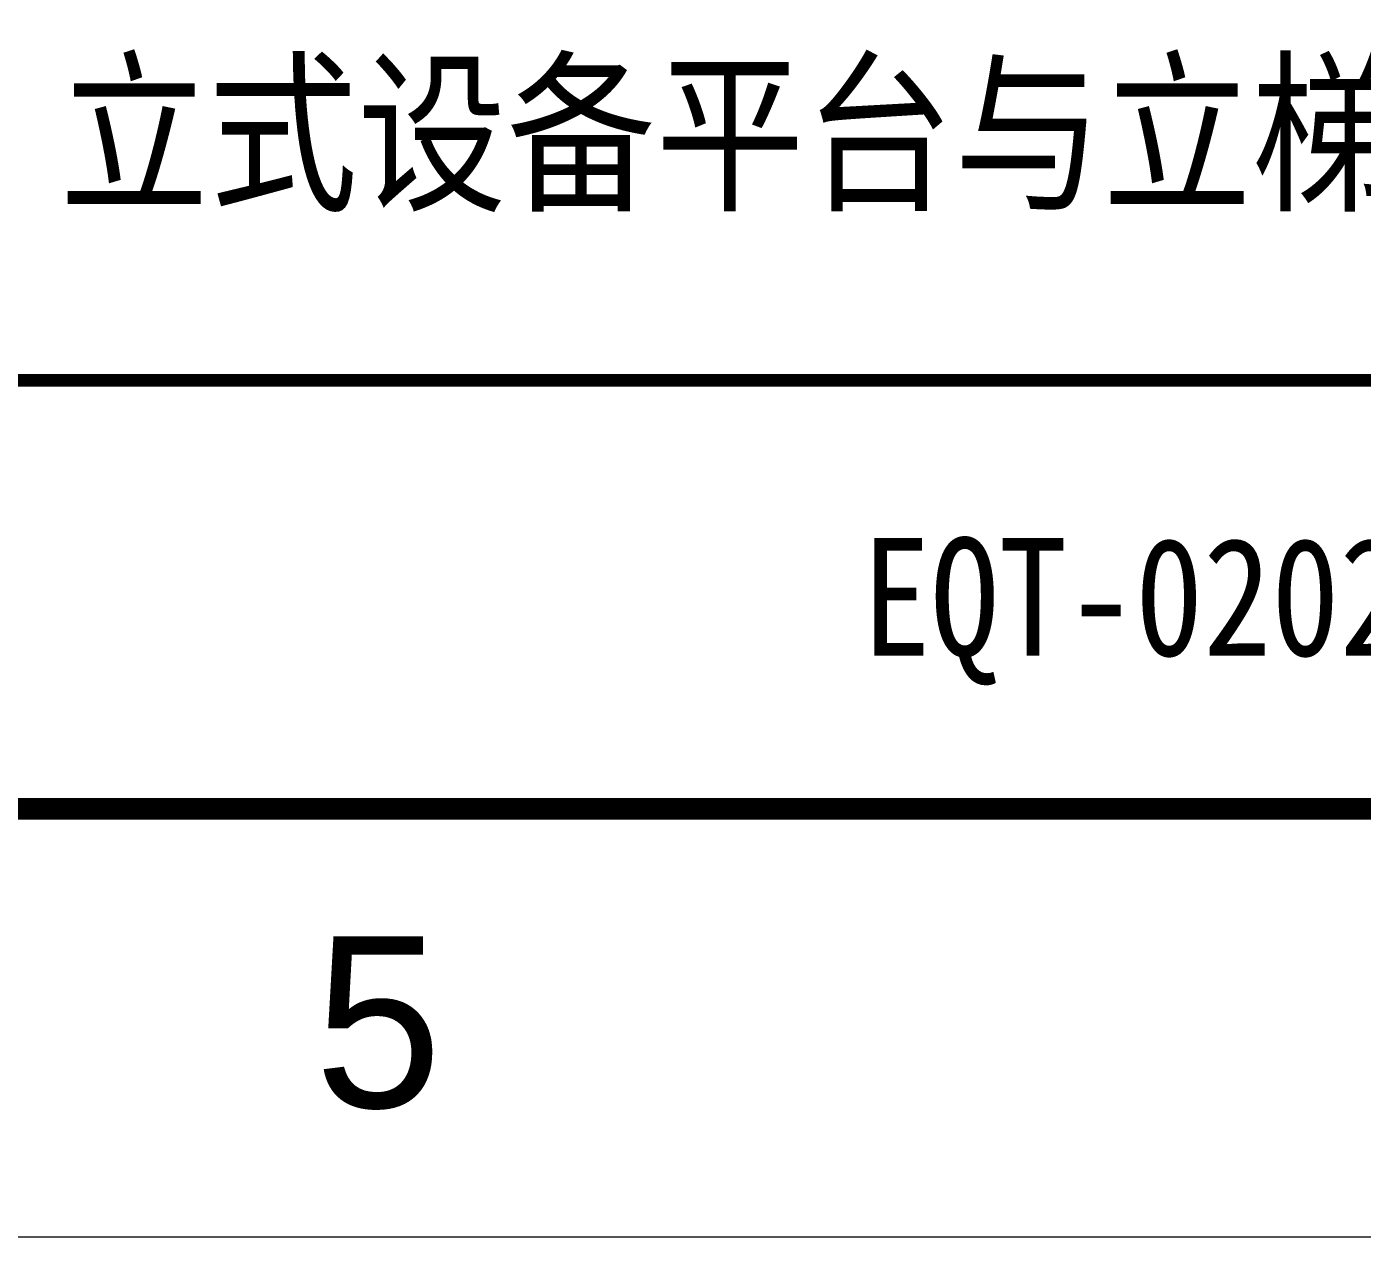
# Model space of a CAD drawing. Extents: x 148 to 221443, y -36682 to 6758.
# Drawn here: x 86260 to 86884, y -36682 to -36117 of the extents above; entities that cross this region are included whole.
import ezdxf
from ezdxf.enums import TextEntityAlignment as Align

# ---------------------------------------------------------------- set-up
doc = ezdxf.new("R2010")
doc.units = 0
doc.header["$LTSCALE"] = 10
doc.header["$MEASUREMENT"] = 0
doc.layers.add('2（细实线）', color=3, linetype='Continuous', lineweight=20)
doc.layers.add('图框层', color=7, linetype='Continuous', lineweight=15)
doc.styles.add('HZ', font='ROMS.SHX', dxfattribs={"width": 0.75, "bigfont": 'GBCBIG.SHX'})
doc.styles.add('tkhz2', font='')
doc.styles.get('tkhz2').set_extended_font_data('SimSun')

# ---------------------------------------------------------------- blocks, each defined once
blk = doc.blocks.new('a2')
at = {"layer": '图框层', "ltscale": 10}
blk.add_lwpolyline([(15311.086, 10126.742), (15905.086, 10126.742), (15905.086, 9706.742), (15311.086, 9706.742)], close=True, dxfattribs=at)
at = {"layer": '图框层', "ltscale": 10, "const_width": 0.5}
blk.add_lwpolyline([(15336.086, 10116.742), (15895.086, 10116.742), (15895.086, 9716.742), (15336.086, 9716.742)], close=True, dxfattribs=at)
at = {"style": 'HZ'}
blk.add_text('5', height=4, dxfattribs=at).set_placement((15755.336, 9711.742), align=Align.MIDDLE)

msp = doc.modelspace()

# ---------------------------------------------------------------- linework, layer by layer
at = {"layer": '图框层', "const_width": 6}
msp.add_lwpolyline([(85619.5265, -36482.2471), (89219.5265, -36482.2471), (89219.5265, -35802.2471), (85619.5265, -35802.2471)], close=True, dxfattribs=at)
msp.add_lwpolyline([(85619.5265, -36282.2471), (89219.5265, -36282.2471)], dxfattribs=at)

# ---------------------------------------------------------------- block references
at = {"layer": '2（细实线）', "xscale": 20, "yscale": 20, "zscale": 20}
msp.add_blockref('a2', (-228682.2006, -230817.0901), dxfattribs=at)

# ---------------------------------------------------------------- texts
at = {"layer": '图框层', "style": 'tkhz2', "width": 0.85}
msp.add_text('EQT-02026-2025', height=55, dxfattribs=at).set_placement((86873.2866, -36410.7687), align=Align.CENTER)
msp.add_attdef('立式设备平台与立梯连接详图', text='', height=60, dxfattribs=at).set_placement((86727.9678, -36196.8902), align=Align.CENTER)

doc.saveas('drawing.dxf')
